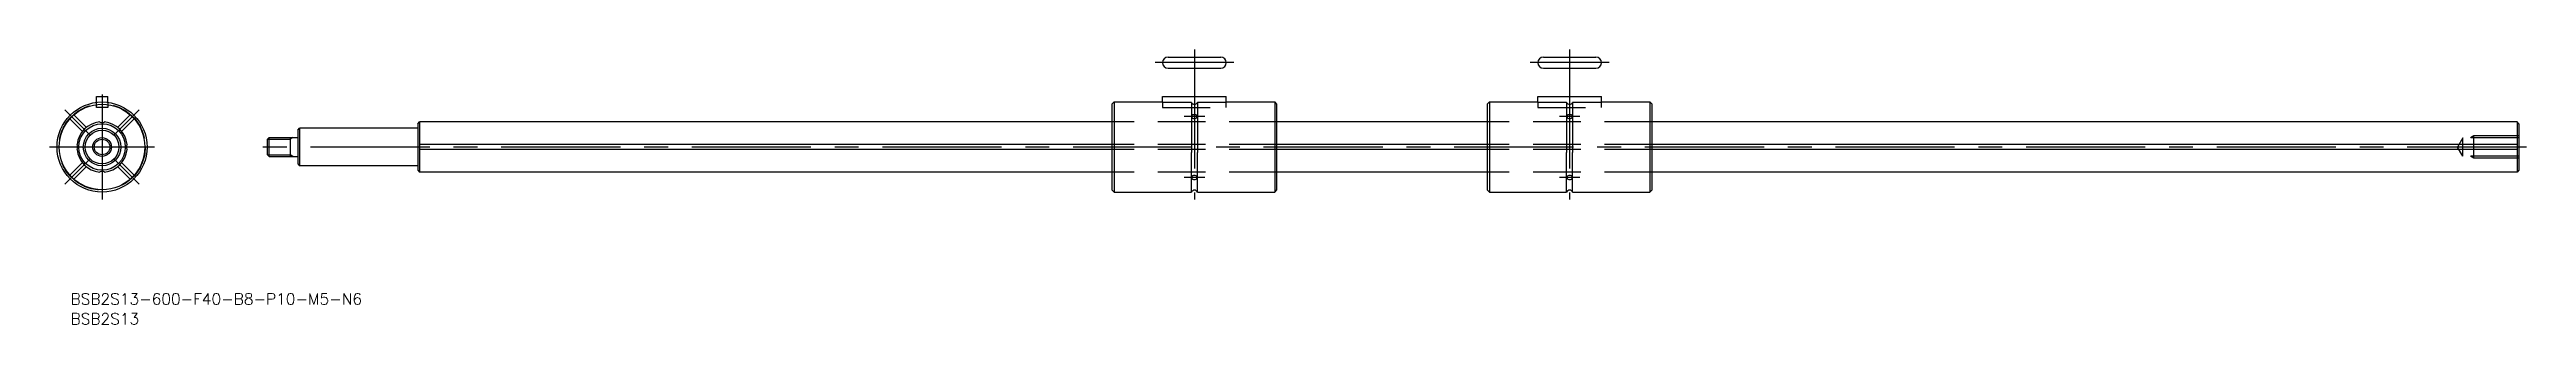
# Model space of a CAD drawing. Extents: x -14 to 646, y -47 to 26.
import ezdxf

# ---------------------------------------------------------------- set-up
doc = ezdxf.new("R2010")
doc.units = 0
doc.linetypes.add('CENTER', pattern=[50.8, 31.75, -6.35, 6.35, -6.35])
doc.linetypes.add('DASHED', pattern=[19.05, 12.7, -6.35])
doc.layers.get('0').update_dxf_attribs({"linetype": 'CONTINUOUS'})
doc.layers.add('CENTER', color=1, linetype='CENTER')
doc.styles.get("Standard").update_dxf_attribs({"font": 'txt.shx', "height": 3, "bigfont": 'bigfont.shx'})

# ---------------------------------------------------------------- blocks, each defined once
blk = doc.blocks.new('*U2')
at = {"color": 7, "linetype": 'CONTINUOUS'}
blk.add_text('BSB2S13-600-F40-B8-P10-M5-N6', height=3, dxfattribs=at).set_placement((-8.38, -42))
blk = doc.blocks.new('*U3')
at = {"color": 7, "linetype": 'CONTINUOUS'}
blk.add_text('BSB2S13', height=3, dxfattribs=at).set_placement((-8.38, -47.29))

msp = doc.modelspace()

# ---------------------------------------------------------------- linework, layer by layer
at = {"color": 7, "linetype": 'CONTINUOUS'}
for p, q in [((284.13, 23.98), (298.13, 23.98)), ((284.13, 20.98), (298.13, 20.98)), ((384.13, 23.98), (398.13, 23.98)), ((384.13, 20.98), (398.13, 20.98)), ((-1.5, 13.5), (1.5, 13.5)), ((-1.5, 11.91), (-1.5, 13.5)), ((1.5, 11.9), (1.5, 13.5)), ((282.63, 11.9), (282.63, 13.5)), ((282.63, 13.5), (299.63, 13.5)), ((299.63, 11.9), (299.63, 13.5)), ((382.63, 13.5), (399.63, 13.5)), ((382.63, 11.9), (382.63, 13.5)), ((399.63, 11.9), (399.63, 13.5)), ((84.13, 6.2), (84.6, 6.67)), ((269.13, 6.67), (84.6, 6.67)), ((84.63, 6.67), (84.63, -6.67)), ((269.73, 12), (269.13, 11.4)), ((269.13, 11.4), (269.13, -11.4)), ((269.73, 12), (269.73, -12)), ((269.73, 12), (282.63, 12)), ((290.33, 11.9), (282.63, 11.9)), ((290.33, 11.9), (290.33, -1.5)), ((291.93, 11.9), (291.93, -1.5)), ((299.63, 11.9), (291.93, 11.9)), ((299.63, 12), (312.53, 12)), ((312.53, 12), (312.53, -12)), ((313.13, 11.4), (312.53, 12)), ((313.13, -11.4), (313.13, 11.4)), ((369.13, 6.67), (313.13, 6.67)), ((369.73, 12), (369.13, 11.4)), ((369.13, 11.4), (369.13, -11.4)), ((369.73, 12), (369.73, -12)), ((369.73, 12), (382.63, 12)), ((390.33, 11.9), (382.63, 11.9)), ((390.33, 11.9), (390.33, -1.5)), ((391.93, 11.9), (391.93, -1.5)), ((399.63, 11.9), (391.93, 11.9)), ((399.63, 12), (412.53, 12)), ((412.53, 12), (412.53, -12)), ((413.13, 11.4), (412.53, 12)), ((413.13, -11.4), (413.13, 11.4)), ((643.63, 6.67), (413.13, 6.67)), ((643.63, 6.67), (643.63, -6.67)), ((644.13, 6.2), (643.66, 6.67)), ((44.13, 2.07), (44.56, 2.5)), ((44.13, -2.07), (44.13, 2.07)), ((44.56, -2.5), (44.56, 2.5)), ((44.56, 2.5), (52.13, 2.5)), ((50.13, 2.5), (50.13, -2.5)), ((52.13, 4.5), (52.63, 5)), ((52.13, 4.5), (52.13, -4.5)), ((84.13, 5), (52.63, 5)), ((52.63, 5), (52.63, -5)), ((84.13, 6.2), (84.13, -6.2)), ((269.13, 0.66), (84.63, 0.66)), ((369.13, 0.66), (313.13, 0.66)), ((643.63, 0.66), (413.13, 0.66)), ((644.13, 6.2), (644.13, -6.2)), ((44.56, -2.5), (44.13, -2.07)), ((44.56, -2.5), (52.13, -2.5)), ((52.13, -4.5), (52.63, -5)), ((84.13, -5), (52.63, -5)), ((84.13, -6.2), (84.6, -6.67)), ((269.13, -0.66), (84.63, -0.66)), ((290.33, -12), (290.33, -1.5)), ((291.93, -12), (291.93, -1.5)), ((369.13, -0.66), (313.13, -0.66)), ((390.33, -12), (390.33, -1.5)), ((391.93, -12), (391.93, -1.5)), ((643.63, -0.66), (413.13, -0.66)), ((644.13, -6.2), (643.66, -6.67)), ((269.13, -6.67), (84.6, -6.67)), ((269.73, -12), (269.13, -11.4)), ((269.73, -12), (290.33, -12)), ((291.93, -12), (312.53, -12)), ((312.53, -12), (313.13, -11.4)), ((369.13, -6.67), (313.13, -6.67)), ((369.73, -12), (369.13, -11.4)), ((369.73, -12), (390.33, -12)), ((391.93, -12), (412.53, -12)), ((412.53, -12), (413.13, -11.4)), ((643.63, -6.67), (413.13, -6.67))]:
    msp.add_line(p, q, dxfattribs=at)
at = {"color": 3, "linetype": 'DASHED'}
for p, q in [((-8.64, 7.58), (-5.27, 4.21)), ((-7.58, 8.64), (-4.21, 5.27)), ((-1.5, 10.5), (-1.5, 11.91)), ((1.5, 10.5), (-1.5, 10.5)), ((1.5, 11.9), (1.5, 10.5)), ((7.58, 8.64), (4.21, 5.27)), ((8.64, 7.58), (5.27, 4.21)), ((313.13, 6.67), (269.13, 6.67)), ((282.63, 11.9), (282.63, 10.5)), ((282.63, 10.5), (299.63, 10.5)), ((299.63, 10.5), (299.63, 11.9)), ((413.13, 6.67), (369.13, 6.67)), ((382.63, 11.9), (382.63, 10.5)), ((382.63, 10.5), (399.63, 10.5)), ((399.63, 10.5), (399.63, 11.9)), ((313.13, 0.66), (269.13, 0.66)), ((413.13, 0.66), (369.13, 0.66)), ((629.13, 2.46), (627.71, 0)), ((644.13, 2.46), (629.13, 2.46)), ((629.13, -2.46), (629.13, 2.46)), ((632.13, 3), (631.19, 2.46)), ((644.13, 3), (632.13, 3)), ((632.13, -3), (632.13, 3)), ((-5.27, -4.21), (-8.64, -7.58)), ((-4.21, -5.27), (-7.58, -8.64)), ((4.21, -5.27), (7.58, -8.64)), ((5.27, -4.21), (8.64, -7.58)), ((313.13, -0.66), (269.13, -0.66)), ((413.13, -0.66), (369.13, -0.66)), ((629.13, -2.46), (627.71, 0)), ((644.13, -2.46), (629.13, -2.46)), ((632.13, -3), (631.19, -2.46)), ((644.13, -3), (632.13, -3)), ((313.13, -6.67), (269.13, -6.67)), ((413.13, -6.67), (369.13, -6.67))]:
    msp.add_line(p, q, dxfattribs=at)
at = {"color": 3, "linetype": 'CONTINUOUS'}
for p, q in [((44.13, 2.07), (50.13, 2.07)), ((50.88, 2.5), (50.13, 2.07)), ((44.13, -2.07), (50.13, -2.07)), ((50.88, -2.5), (50.13, -2.07))]:
    msp.add_line(p, q, dxfattribs=at)
at = {"color": 7, "linetype": 'CONTINUOUS'}
for radius in [12, 11.4, 6.2, 5, 4.5, 2.5]:
    msp.add_circle((0, 0), radius, dxfattribs=at)
at = {"color": 3, "linetype": 'DASHED'}
msp.add_circle((0, 0), 11.5, dxfattribs=at)
at = {"color": 3, "linetype": 'CONTINUOUS'}
msp.add_circle((0, 0), 2.07, dxfattribs=at)
at = {"color": 7, "linetype": 'CONTINUOUS'}
for centre, radius, start, end in [((284.13, 22.48), 1.5, 90, 270), ((298.13, 22.48), 1.5, 270, 90), ((384.13, 22.48), 1.5, 90, 270), ((398.13, 22.48), 1.5, 270, 90), ((0, 0), 6.7, 95.66302, 174.33698), ((0, 7.89), 1.39, 241.59897, 298.40103), ((0, 0), 6.7, 5.66302, 84.33698), ((291.13, 12.3), 0.894, 206.4641, 333.5359), ((290.87, 8.11), 0.49, 114.12209, 177.08548), ((290.96, 8.18), 0.583, 184.73215, 240.93282), ((291.13, 7.43), 1.21, 67.68369, 112.31631), ((291.13, 8.81), 1.23, 248.44783, 291.55217), ((291.3, 8.18), 0.583, 299.06718, 355.26785), ((291.39, 8.11), 0.49, 2.91452, 65.87791), ((391.13, 12.3), 0.894, 206.4641, 333.5359), ((390.87, 8.11), 0.49, 114.12209, 177.08548), ((390.96, 8.18), 0.583, 184.73215, 240.93282), ((391.13, 7.43), 1.21, 67.68369, 112.31631), ((391.13, 8.81), 1.23, 248.44783, 291.55217), ((391.3, 8.18), 0.583, 299.06718, 355.26785), ((391.39, 8.11), 0.49, 2.91452, 65.87791), ((-7.89, 0), 1.39, 331.59897, 28.40103), ((7.89, 0), 1.39, 151.59897, 208.40103), ((0, 0), 6.7, 185.66302, 264.33698), ((0, -7.89), 1.39, 61.59897, 118.40103), ((0, 0), 6.7, 275.66302, 354.33698), ((291.13, -12.39), 0.89, 25.98923, 154.01077), ((290.96, -8.18), 0.583, 119.06718, 175.26785), ((290.87, -8.11), 0.49, 182.91452, 245.87791), ((291.13, -7.43), 1.21, 247.68369, 292.31631), ((291.13, -8.81), 1.23, 68.44783, 111.55217), ((291.3, -8.18), 0.583, 4.73215, 60.93282), ((291.39, -8.11), 0.49, 294.12209, 357.08548), ((391.13, -12.39), 0.89, 25.98923, 154.01077), ((390.96, -8.18), 0.583, 119.06718, 175.26785), ((390.87, -8.11), 0.49, 182.91452, 245.87791), ((391.13, -7.43), 1.21, 247.68369, 292.31631), ((391.13, -8.81), 1.23, 68.44783, 111.55217), ((391.3, -8.18), 0.583, 4.73215, 60.93282), ((391.39, -8.11), 0.49, 294.12209, 357.08548)]:
    msp.add_arc(centre, radius, start, end, dxfattribs=at)
at = {"layer": 'CENTER', "color": 1, "linetype": 'CENTER'}
for p, q in [((301.63, 22.48), (280.63, 22.48)), ((291.13, 25.98), (291.13, -14)), ((401.63, 22.48), (380.63, 22.48)), ((391.13, 25.98), (391.13, -14)), ((0, 14), (0, -14)), ((-9.9, 9.9), (-3.32, 3.32)), ((9.9, 9.9), (3.32, 3.32)), ((293.88, 8.13), (288.38, 8.13)), ((393.88, 8.13), (388.38, 8.13)), ((14, 0), (-14, 0)), ((646.13, 0), (42.13, 0)), ((-3.32, -3.32), (-9.9, -9.9)), ((3.32, -3.32), (9.9, -9.9)), ((293.88, -8.13), (288.38, -8.13)), ((393.88, -8.13), (388.38, -8.13))]:
    msp.add_line(p, q, dxfattribs=at)

# ---------------------------------------------------------------- block references
at = {"color": 7, "linetype": 'CONTINUOUS'}
for name in ['*U2', '*U3']:
    msp.add_blockref(name, (0, 0), dxfattribs=at)

doc.saveas('drawing.dxf')
